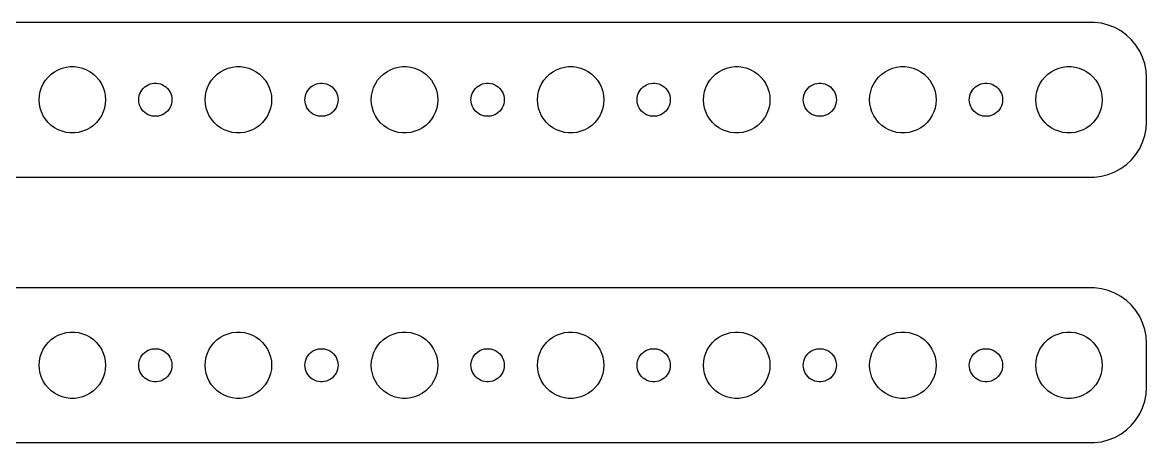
# Model space of a CAD drawing. Header units: metres. Extents: x -202 to 202, y 17 to 55.
# Drawn here: x 100.5 to 202, y 17 to 55 of the extents above; entities that cross this region are included whole.
import ezdxf

# ---------------------------------------------------------------- set-up
doc = ezdxf.new("R2010")
doc.units = ezdxf.units.M

msp = doc.modelspace()

# ---------------------------------------------------------------- linework, layer by layer
for p, q in [((197.314, 54.9901), (-197.314, 54.9901)), ((197.937, 54.9114), (197.314, 54.9901)), ((198.545, 54.7553), (197.937, 54.9114)), ((199.129, 54.5241), (198.545, 54.7553)), ((199.679, 54.2216), (199.129, 54.5241)), ((200.187, 53.8526), (199.679, 54.2216)), ((200.645, 53.4227), (200.187, 53.8526)), ((201.045, 52.9389), (200.645, 53.4227)), ((201.382, 52.4088), (201.045, 52.9389)), ((201.649, 51.8406), (201.382, 52.4088)), ((201.843, 51.2434), (201.649, 51.8406)), ((103.723, 50.7145), (104.073, 50.8532)), ((104.073, 50.8532), (104.438, 50.9469)), ((104.438, 50.9469), (104.812, 50.9941)), ((104.812, 50.9941), (105.188, 50.9941)), ((105.188, 50.9941), (105.562, 50.9469)), ((105.562, 50.9469), (105.927, 50.8532)), ((105.927, 50.8532), (106.277, 50.7145)), ((118.723, 50.7145), (119.073, 50.8532)), ((119.073, 50.8532), (119.438, 50.9469)), ((119.438, 50.9469), (119.812, 50.9941)), ((119.812, 50.9941), (120.188, 50.9941)), ((120.188, 50.9941), (120.562, 50.9469)), ((120.562, 50.9469), (120.927, 50.8532)), ((120.927, 50.8532), (121.277, 50.7145)), ((133.723, 50.7145), (134.073, 50.8532)), ((134.073, 50.8532), (134.438, 50.9469)), ((134.438, 50.9469), (134.812, 50.9941)), ((134.812, 50.9941), (135.188, 50.9941)), ((135.188, 50.9941), (135.562, 50.9469)), ((135.562, 50.9469), (135.927, 50.8532)), ((135.927, 50.8532), (136.277, 50.7145)), ((148.723, 50.7145), (149.073, 50.8532)), ((149.073, 50.8532), (149.438, 50.9469)), ((149.438, 50.9469), (149.812, 50.9941)), ((149.812, 50.9941), (150.188, 50.9941)), ((150.188, 50.9941), (150.562, 50.9469)), ((150.562, 50.9469), (150.927, 50.8532)), ((150.927, 50.8532), (151.277, 50.7145)), ((163.723, 50.7145), (164.073, 50.8532)), ((164.073, 50.8532), (164.438, 50.9469)), ((164.438, 50.9469), (164.812, 50.9941)), ((164.812, 50.9941), (165.188, 50.9941)), ((165.188, 50.9941), (165.562, 50.9469)), ((165.562, 50.9469), (165.927, 50.8532)), ((165.927, 50.8532), (166.277, 50.7145)), ((178.723, 50.7145), (179.073, 50.8532)), ((179.073, 50.8532), (179.438, 50.9469)), ((179.438, 50.9469), (179.812, 50.9941)), ((179.812, 50.9941), (180.188, 50.9941)), ((180.188, 50.9941), (180.562, 50.9469)), ((180.562, 50.9469), (180.927, 50.8532)), ((180.927, 50.8532), (181.277, 50.7145)), ((193.723, 50.7145), (194.073, 50.8532)), ((194.073, 50.8532), (194.438, 50.9469)), ((194.438, 50.9469), (194.812, 50.9941)), ((194.812, 50.9941), (195.188, 50.9941)), ((195.188, 50.9941), (195.562, 50.9469)), ((195.562, 50.9469), (195.927, 50.8532)), ((195.927, 50.8532), (196.277, 50.7145)), ((201.961, 50.6267), (201.843, 51.2434)), ((102.371, 49.4453), (102.573, 49.7634)), ((102.573, 49.7634), (102.813, 50.0536)), ((102.813, 50.0536), (103.088, 50.3115)), ((103.088, 50.3115), (103.393, 50.533)), ((103.393, 50.533), (103.723, 50.7145)), ((106.277, 50.7145), (106.607, 50.533)), ((106.607, 50.533), (106.912, 50.3115)), ((106.912, 50.3115), (107.187, 50.0536)), ((107.187, 50.0536), (107.427, 49.7634)), ((107.427, 49.7634), (107.629, 49.4453)), ((117.371, 49.4453), (117.573, 49.7634)), ((117.573, 49.7634), (117.813, 50.0536)), ((117.813, 50.0536), (118.088, 50.3115)), ((118.088, 50.3115), (118.393, 50.533)), ((118.393, 50.533), (118.723, 50.7145)), ((121.277, 50.7145), (121.607, 50.533)), ((121.607, 50.533), (121.912, 50.3115)), ((121.912, 50.3115), (122.187, 50.0536)), ((122.187, 50.0536), (122.427, 49.7634)), ((122.427, 49.7634), (122.629, 49.4453)), ((132.371, 49.4453), (132.573, 49.7634)), ((132.573, 49.7634), (132.813, 50.0536)), ((132.813, 50.0536), (133.088, 50.3115)), ((133.088, 50.3115), (133.393, 50.533)), ((133.393, 50.533), (133.723, 50.7145)), ((136.277, 50.7145), (136.607, 50.533)), ((136.607, 50.533), (136.912, 50.3115)), ((136.912, 50.3115), (137.187, 50.0536)), ((137.187, 50.0536), (137.427, 49.7634)), ((137.427, 49.7634), (137.629, 49.4453)), ((147.371, 49.4453), (147.573, 49.7634)), ((147.573, 49.7634), (147.813, 50.0536)), ((147.813, 50.0536), (148.088, 50.3115)), ((148.088, 50.3115), (148.393, 50.533)), ((148.393, 50.533), (148.723, 50.7145)), ((151.277, 50.7145), (151.607, 50.533)), ((151.607, 50.533), (151.912, 50.3115)), ((151.912, 50.3115), (152.187, 50.0536)), ((152.187, 50.0536), (152.427, 49.7634)), ((152.427, 49.7634), (152.629, 49.4453)), ((162.371, 49.4453), (162.573, 49.7634)), ((162.573, 49.7634), (162.813, 50.0536)), ((162.813, 50.0536), (163.088, 50.3115)), ((163.088, 50.3115), (163.393, 50.533)), ((163.393, 50.533), (163.723, 50.7145)), ((166.277, 50.7145), (166.607, 50.533)), ((166.607, 50.533), (166.912, 50.3115)), ((166.912, 50.3115), (167.187, 50.0536)), ((167.187, 50.0536), (167.427, 49.7634)), ((167.427, 49.7634), (167.629, 49.4453)), ((177.371, 49.4453), (177.573, 49.7634)), ((177.573, 49.7634), (177.813, 50.0536)), ((177.813, 50.0536), (178.088, 50.3115)), ((178.088, 50.3115), (178.393, 50.533)), ((178.393, 50.533), (178.723, 50.7145)), ((181.277, 50.7145), (181.607, 50.533)), ((181.607, 50.533), (181.912, 50.3115)), ((181.912, 50.3115), (182.187, 50.0536)), ((182.187, 50.0536), (182.427, 49.7634)), ((182.427, 49.7634), (182.629, 49.4453)), ((192.371, 49.4453), (192.573, 49.7634)), ((192.573, 49.7634), (192.813, 50.0536)), ((192.813, 50.0536), (193.088, 50.3115)), ((193.088, 50.3115), (193.393, 50.533)), ((193.393, 50.533), (193.723, 50.7145)), ((196.277, 50.7145), (196.607, 50.533)), ((196.607, 50.533), (196.912, 50.3115)), ((196.912, 50.3115), (197.187, 50.0536)), ((197.187, 50.0536), (197.427, 49.7634)), ((197.427, 49.7634), (197.629, 49.4453)), ((202, 50), (201.961, 50.6267)), ((202, 46), (202, 50)), ((102.024, 48.376), (102.094, 48.7461)), ((102.094, 48.7461), (102.211, 49.1044)), ((102.211, 49.1044), (102.371, 49.4453)), ((107.629, 49.4453), (107.789, 49.1044)), ((107.789, 49.1044), (107.906, 48.7461)), ((107.906, 48.7461), (107.976, 48.376)), ((111.105, 48.5522), (111.186, 48.7226)), ((111.186, 48.7226), (111.286, 48.8817)), ((111.286, 48.8817), (111.407, 49.0268)), ((111.407, 49.0268), (111.544, 49.1558)), ((111.544, 49.1558), (111.696, 49.2665)), ((111.696, 49.2665), (111.861, 49.3572)), ((111.861, 49.3572), (112.036, 49.4266)), ((112.036, 49.4266), (112.219, 49.4734)), ((112.219, 49.4734), (112.406, 49.497)), ((112.406, 49.497), (112.594, 49.497)), ((112.594, 49.497), (112.781, 49.4734)), ((112.781, 49.4734), (112.964, 49.4266)), ((112.964, 49.4266), (113.139, 49.3572)), ((113.139, 49.3572), (113.304, 49.2665)), ((113.304, 49.2665), (113.456, 49.1558)), ((113.456, 49.1558), (113.593, 49.0268)), ((113.593, 49.0268), (113.714, 48.8817)), ((113.714, 48.8817), (113.814, 48.7226)), ((113.814, 48.7226), (113.895, 48.5522)), ((117.024, 48.376), (117.094, 48.7461)), ((117.094, 48.7461), (117.211, 49.1044)), ((117.211, 49.1044), (117.371, 49.4453)), ((122.629, 49.4453), (122.789, 49.1044)), ((122.789, 49.1044), (122.906, 48.7461)), ((122.906, 48.7461), (122.976, 48.376)), ((126.105, 48.5522), (126.186, 48.7226)), ((126.186, 48.7226), (126.286, 48.8817)), ((126.286, 48.8817), (126.407, 49.0268)), ((126.407, 49.0268), (126.544, 49.1558)), ((126.544, 49.1558), (126.696, 49.2665)), ((126.696, 49.2665), (126.861, 49.3572)), ((126.861, 49.3572), (127.036, 49.4266)), ((127.036, 49.4266), (127.219, 49.4734)), ((127.219, 49.4734), (127.406, 49.497)), ((127.406, 49.497), (127.594, 49.497)), ((127.594, 49.497), (127.781, 49.4734)), ((127.781, 49.4734), (127.964, 49.4266)), ((127.964, 49.4266), (128.139, 49.3572)), ((128.139, 49.3572), (128.304, 49.2665)), ((128.304, 49.2665), (128.456, 49.1558)), ((128.456, 49.1558), (128.593, 49.0268)), ((128.593, 49.0268), (128.714, 48.8817)), ((128.714, 48.8817), (128.814, 48.7226)), ((128.814, 48.7226), (128.895, 48.5522)), ((132.024, 48.376), (132.094, 48.7461)), ((132.094, 48.7461), (132.211, 49.1044)), ((132.211, 49.1044), (132.371, 49.4453)), ((137.629, 49.4453), (137.789, 49.1044)), ((137.789, 49.1044), (137.906, 48.7461)), ((137.906, 48.7461), (137.976, 48.376)), ((141.105, 48.5522), (141.186, 48.7226)), ((141.186, 48.7226), (141.286, 48.8817)), ((141.286, 48.8817), (141.407, 49.0268)), ((141.407, 49.0268), (141.544, 49.1558)), ((141.544, 49.1558), (141.696, 49.2665)), ((141.696, 49.2665), (141.861, 49.3572)), ((141.861, 49.3572), (142.036, 49.4266)), ((142.036, 49.4266), (142.219, 49.4734)), ((142.219, 49.4734), (142.406, 49.497)), ((142.406, 49.497), (142.594, 49.497)), ((142.594, 49.497), (142.781, 49.4734)), ((142.781, 49.4734), (142.964, 49.4266)), ((142.964, 49.4266), (143.139, 49.3572)), ((143.139, 49.3572), (143.304, 49.2665)), ((143.304, 49.2665), (143.456, 49.1558)), ((143.456, 49.1558), (143.593, 49.0268)), ((143.593, 49.0268), (143.714, 48.8817)), ((143.714, 48.8817), (143.814, 48.7226)), ((143.814, 48.7226), (143.895, 48.5522)), ((147.024, 48.376), (147.094, 48.7461)), ((147.094, 48.7461), (147.211, 49.1044)), ((147.211, 49.1044), (147.371, 49.4453)), ((152.629, 49.4453), (152.789, 49.1044)), ((152.789, 49.1044), (152.906, 48.7461)), ((152.906, 48.7461), (152.976, 48.376)), ((156.105, 48.5522), (156.186, 48.7226)), ((156.186, 48.7226), (156.286, 48.8817)), ((156.286, 48.8817), (156.407, 49.0268)), ((156.407, 49.0268), (156.544, 49.1558)), ((156.544, 49.1558), (156.696, 49.2665)), ((156.696, 49.2665), (156.861, 49.3572)), ((156.861, 49.3572), (157.036, 49.4266)), ((157.036, 49.4266), (157.219, 49.4734)), ((157.219, 49.4734), (157.406, 49.497)), ((157.406, 49.497), (157.594, 49.497)), ((157.594, 49.497), (157.781, 49.4734)), ((157.781, 49.4734), (157.964, 49.4266)), ((157.964, 49.4266), (158.139, 49.3572)), ((158.139, 49.3572), (158.304, 49.2665)), ((158.304, 49.2665), (158.456, 49.1558)), ((158.456, 49.1558), (158.593, 49.0268)), ((158.593, 49.0268), (158.714, 48.8817)), ((158.714, 48.8817), (158.814, 48.7226)), ((158.814, 48.7226), (158.895, 48.5522)), ((162.024, 48.376), (162.094, 48.7461)), ((162.094, 48.7461), (162.211, 49.1044)), ((162.211, 49.1044), (162.371, 49.4453)), ((167.629, 49.4453), (167.789, 49.1044)), ((167.789, 49.1044), (167.906, 48.7461)), ((167.906, 48.7461), (167.976, 48.376)), ((171.105, 48.5522), (171.186, 48.7226)), ((171.186, 48.7226), (171.286, 48.8817)), ((171.286, 48.8817), (171.407, 49.0268)), ((171.407, 49.0268), (171.544, 49.1558)), ((171.544, 49.1558), (171.696, 49.2665)), ((171.696, 49.2665), (171.861, 49.3572)), ((171.861, 49.3572), (172.036, 49.4266)), ((172.036, 49.4266), (172.219, 49.4734)), ((172.219, 49.4734), (172.406, 49.497)), ((172.406, 49.497), (172.594, 49.497)), ((172.594, 49.497), (172.781, 49.4734)), ((172.781, 49.4734), (172.964, 49.4266)), ((172.964, 49.4266), (173.139, 49.3572)), ((173.139, 49.3572), (173.304, 49.2665)), ((173.304, 49.2665), (173.456, 49.1558)), ((173.456, 49.1558), (173.593, 49.0268)), ((173.593, 49.0268), (173.714, 48.8817)), ((173.714, 48.8817), (173.814, 48.7226)), ((173.814, 48.7226), (173.895, 48.5522)), ((177.024, 48.376), (177.094, 48.7461)), ((177.094, 48.7461), (177.211, 49.1044)), ((177.211, 49.1044), (177.371, 49.4453)), ((182.629, 49.4453), (182.789, 49.1044)), ((182.789, 49.1044), (182.906, 48.7461)), ((182.906, 48.7461), (182.976, 48.376)), ((186.105, 48.5522), (186.186, 48.7226)), ((186.186, 48.7226), (186.286, 48.8817)), ((186.286, 48.8817), (186.407, 49.0268)), ((186.407, 49.0268), (186.544, 49.1558)), ((186.544, 49.1558), (186.696, 49.2665)), ((186.696, 49.2665), (186.861, 49.3572)), ((186.861, 49.3572), (187.036, 49.4266)), ((187.036, 49.4266), (187.219, 49.4734)), ((187.219, 49.4734), (187.406, 49.497)), ((187.406, 49.497), (187.594, 49.497)), ((187.594, 49.497), (187.781, 49.4734)), ((187.781, 49.4734), (187.964, 49.4266)), ((187.964, 49.4266), (188.139, 49.3572)), ((188.139, 49.3572), (188.304, 49.2665)), ((188.304, 49.2665), (188.456, 49.1558)), ((188.456, 49.1558), (188.593, 49.0268)), ((188.593, 49.0268), (188.714, 48.8817)), ((188.714, 48.8817), (188.814, 48.7226)), ((188.814, 48.7226), (188.895, 48.5522)), ((192.024, 48.376), (192.094, 48.7461)), ((192.094, 48.7461), (192.211, 49.1044)), ((192.211, 49.1044), (192.371, 49.4453)), ((197.629, 49.4453), (197.789, 49.1044)), ((197.789, 49.1044), (197.906, 48.7461)), ((197.906, 48.7461), (197.976, 48.376)), ((102, 48), (102.024, 48.376)), ((102.024, 47.624), (102, 48)), ((107.976, 48.376), (108, 48)), ((108, 48), (107.976, 47.624)), ((111, 48), (111.012, 48.188)), ((111.012, 47.812), (111, 48)), ((111.012, 48.188), (111.047, 48.373)), ((111.047, 47.627), (111.012, 47.812)), ((111.047, 48.373), (111.105, 48.5522)), ((113.895, 48.5522), (113.953, 48.373)), ((113.953, 48.373), (113.988, 48.188)), ((113.988, 47.812), (113.953, 47.627)), ((113.988, 48.188), (114, 48)), ((114, 48), (113.988, 47.812)), ((117, 48), (117.024, 48.376)), ((117.024, 47.624), (117, 48)), ((122.976, 48.376), (123, 48)), ((123, 48), (122.976, 47.624)), ((126, 48), (126.012, 48.188)), ((126.012, 47.812), (126, 48)), ((126.012, 48.188), (126.047, 48.373)), ((126.047, 47.627), (126.012, 47.812)), ((126.047, 48.373), (126.105, 48.5522)), ((128.895, 48.5522), (128.953, 48.373)), ((128.953, 48.373), (128.988, 48.188)), ((128.988, 47.812), (128.953, 47.627)), ((128.988, 48.188), (129, 48)), ((129, 48), (128.988, 47.812)), ((132, 48), (132.024, 48.376)), ((132.024, 47.624), (132, 48)), ((137.976, 48.376), (138, 48)), ((138, 48), (137.976, 47.624)), ((141, 48), (141.012, 48.188)), ((141.012, 47.812), (141, 48)), ((141.012, 48.188), (141.047, 48.373)), ((141.047, 47.627), (141.012, 47.812)), ((141.047, 48.373), (141.105, 48.5522)), ((143.895, 48.5522), (143.953, 48.373)), ((143.953, 48.373), (143.988, 48.188)), ((143.988, 47.812), (143.953, 47.627)), ((143.988, 48.188), (144, 48)), ((144, 48), (143.988, 47.812)), ((147, 48), (147.024, 48.376)), ((147.024, 47.624), (147, 48)), ((152.976, 48.376), (153, 48)), ((153, 48), (152.976, 47.624)), ((156, 48), (156.012, 48.188)), ((156.012, 47.812), (156, 48)), ((156.012, 48.188), (156.047, 48.373)), ((156.047, 47.627), (156.012, 47.812)), ((156.047, 48.373), (156.105, 48.5522)), ((158.895, 48.5522), (158.953, 48.373)), ((158.953, 48.373), (158.988, 48.188)), ((158.988, 47.812), (158.953, 47.627)), ((158.988, 48.188), (159, 48)), ((159, 48), (158.988, 47.812)), ((162, 48), (162.024, 48.376)), ((162.024, 47.624), (162, 48)), ((167.976, 48.376), (168, 48)), ((168, 48), (167.976, 47.624)), ((171, 48), (171.012, 48.188)), ((171.012, 47.812), (171, 48)), ((171.012, 48.188), (171.047, 48.373)), ((171.047, 47.627), (171.012, 47.812)), ((171.047, 48.373), (171.105, 48.5522)), ((173.895, 48.5522), (173.953, 48.373)), ((173.953, 48.373), (173.988, 48.188)), ((173.988, 47.812), (173.953, 47.627)), ((173.988, 48.188), (174, 48)), ((174, 48), (173.988, 47.812)), ((177, 48), (177.024, 48.376)), ((177.024, 47.624), (177, 48)), ((182.976, 48.376), (183, 48)), ((183, 48), (182.976, 47.624)), ((186, 48), (186.012, 48.188)), ((186.012, 47.812), (186, 48)), ((186.012, 48.188), (186.047, 48.373)), ((186.047, 47.627), (186.012, 47.812)), ((186.047, 48.373), (186.105, 48.5522)), ((188.895, 48.5522), (188.953, 48.373)), ((188.953, 48.373), (188.988, 48.188)), ((188.988, 47.812), (188.953, 47.627)), ((188.988, 48.188), (189, 48)), ((189, 48), (188.988, 47.812)), ((192, 48), (192.024, 48.376)), ((192.024, 47.624), (192, 48)), ((197.976, 48.376), (198, 48)), ((198, 48), (197.976, 47.624)), ((102.094, 47.2539), (102.024, 47.624)), ((102.211, 46.8956), (102.094, 47.2539)), ((102.371, 46.5547), (102.211, 46.8956)), ((107.789, 46.8956), (107.629, 46.5547)), ((107.906, 47.2539), (107.789, 46.8956)), ((107.976, 47.624), (107.906, 47.2539)), ((111.105, 47.4478), (111.047, 47.627)), ((111.186, 47.2774), (111.105, 47.4478)), ((111.286, 47.1183), (111.186, 47.2774)), ((111.407, 46.9732), (111.286, 47.1183)), ((111.544, 46.8442), (111.407, 46.9732)), ((111.696, 46.7335), (111.544, 46.8442)), ((111.861, 46.6428), (111.696, 46.7335)), ((113.304, 46.7335), (113.139, 46.6428)), ((113.456, 46.8442), (113.304, 46.7335)), ((113.593, 46.9732), (113.456, 46.8442)), ((113.714, 47.1183), (113.593, 46.9732)), ((113.814, 47.2774), (113.714, 47.1183)), ((113.895, 47.4478), (113.814, 47.2774)), ((113.953, 47.627), (113.895, 47.4478)), ((117.094, 47.2539), (117.024, 47.624)), ((117.211, 46.8956), (117.094, 47.2539)), ((117.371, 46.5547), (117.211, 46.8956)), ((122.789, 46.8956), (122.629, 46.5547)), ((122.906, 47.2539), (122.789, 46.8956)), ((122.976, 47.624), (122.906, 47.2539)), ((126.105, 47.4478), (126.047, 47.627)), ((126.186, 47.2774), (126.105, 47.4478)), ((126.286, 47.1183), (126.186, 47.2774)), ((126.407, 46.9732), (126.286, 47.1183)), ((126.544, 46.8442), (126.407, 46.9732)), ((126.696, 46.7335), (126.544, 46.8442)), ((126.861, 46.6428), (126.696, 46.7335)), ((128.304, 46.7335), (128.139, 46.6428)), ((128.456, 46.8442), (128.304, 46.7335)), ((128.593, 46.9732), (128.456, 46.8442)), ((128.714, 47.1183), (128.593, 46.9732)), ((128.814, 47.2774), (128.714, 47.1183)), ((128.895, 47.4478), (128.814, 47.2774)), ((128.953, 47.627), (128.895, 47.4478)), ((132.094, 47.2539), (132.024, 47.624)), ((132.211, 46.8956), (132.094, 47.2539)), ((132.371, 46.5547), (132.211, 46.8956)), ((137.789, 46.8956), (137.629, 46.5547)), ((137.906, 47.2539), (137.789, 46.8956)), ((137.976, 47.624), (137.906, 47.2539)), ((141.105, 47.4478), (141.047, 47.627)), ((141.186, 47.2774), (141.105, 47.4478)), ((141.286, 47.1183), (141.186, 47.2774)), ((141.407, 46.9732), (141.286, 47.1183)), ((141.544, 46.8442), (141.407, 46.9732)), ((141.696, 46.7335), (141.544, 46.8442)), ((141.861, 46.6428), (141.696, 46.7335)), ((143.304, 46.7335), (143.139, 46.6428)), ((143.456, 46.8442), (143.304, 46.7335)), ((143.593, 46.9732), (143.456, 46.8442)), ((143.714, 47.1183), (143.593, 46.9732)), ((143.814, 47.2774), (143.714, 47.1183)), ((143.895, 47.4478), (143.814, 47.2774)), ((143.953, 47.627), (143.895, 47.4478)), ((147.094, 47.2539), (147.024, 47.624)), ((147.211, 46.8956), (147.094, 47.2539)), ((147.371, 46.5547), (147.211, 46.8956)), ((152.789, 46.8956), (152.629, 46.5547)), ((152.906, 47.2539), (152.789, 46.8956)), ((152.976, 47.624), (152.906, 47.2539)), ((156.105, 47.4478), (156.047, 47.627)), ((156.186, 47.2774), (156.105, 47.4478)), ((156.286, 47.1183), (156.186, 47.2774)), ((156.407, 46.9732), (156.286, 47.1183)), ((156.544, 46.8442), (156.407, 46.9732)), ((156.696, 46.7335), (156.544, 46.8442)), ((156.861, 46.6428), (156.696, 46.7335)), ((158.304, 46.7335), (158.139, 46.6428)), ((158.456, 46.8442), (158.304, 46.7335)), ((158.593, 46.9732), (158.456, 46.8442)), ((158.714, 47.1183), (158.593, 46.9732)), ((158.814, 47.2774), (158.714, 47.1183)), ((158.895, 47.4478), (158.814, 47.2774)), ((158.953, 47.627), (158.895, 47.4478)), ((162.094, 47.2539), (162.024, 47.624)), ((162.211, 46.8956), (162.094, 47.2539)), ((162.371, 46.5547), (162.211, 46.8956)), ((167.789, 46.8956), (167.629, 46.5547)), ((167.906, 47.2539), (167.789, 46.8956)), ((167.976, 47.624), (167.906, 47.2539)), ((171.105, 47.4478), (171.047, 47.627)), ((171.186, 47.2774), (171.105, 47.4478)), ((171.286, 47.1183), (171.186, 47.2774)), ((171.407, 46.9732), (171.286, 47.1183)), ((171.544, 46.8442), (171.407, 46.9732)), ((171.696, 46.7335), (171.544, 46.8442)), ((171.861, 46.6428), (171.696, 46.7335)), ((173.304, 46.7335), (173.139, 46.6428)), ((173.456, 46.8442), (173.304, 46.7335)), ((173.593, 46.9732), (173.456, 46.8442)), ((173.714, 47.1183), (173.593, 46.9732)), ((173.814, 47.2774), (173.714, 47.1183)), ((173.895, 47.4478), (173.814, 47.2774)), ((173.953, 47.627), (173.895, 47.4478)), ((177.094, 47.2539), (177.024, 47.624)), ((177.211, 46.8956), (177.094, 47.2539)), ((177.371, 46.5547), (177.211, 46.8956)), ((182.789, 46.8956), (182.629, 46.5547)), ((182.906, 47.2539), (182.789, 46.8956)), ((182.976, 47.624), (182.906, 47.2539)), ((186.105, 47.4478), (186.047, 47.627)), ((186.186, 47.2774), (186.105, 47.4478)), ((186.286, 47.1183), (186.186, 47.2774)), ((186.407, 46.9732), (186.286, 47.1183)), ((186.544, 46.8442), (186.407, 46.9732)), ((186.696, 46.7335), (186.544, 46.8442)), ((186.861, 46.6428), (186.696, 46.7335)), ((188.304, 46.7335), (188.139, 46.6428)), ((188.456, 46.8442), (188.304, 46.7335)), ((188.593, 46.9732), (188.456, 46.8442)), ((188.714, 47.1183), (188.593, 46.9732)), ((188.814, 47.2774), (188.714, 47.1183)), ((188.895, 47.4478), (188.814, 47.2774)), ((188.953, 47.627), (188.895, 47.4478)), ((192.094, 47.2539), (192.024, 47.624)), ((192.211, 46.8956), (192.094, 47.2539)), ((192.371, 46.5547), (192.211, 46.8956)), ((197.789, 46.8956), (197.629, 46.5547)), ((197.906, 47.2539), (197.789, 46.8956)), ((197.976, 47.624), (197.906, 47.2539)), ((102.573, 46.2366), (102.371, 46.5547)), ((102.813, 45.9464), (102.573, 46.2366)), ((103.088, 45.6885), (102.813, 45.9464)), ((103.393, 45.467), (103.088, 45.6885)), ((106.912, 45.6885), (106.607, 45.467)), ((107.187, 45.9464), (106.912, 45.6885)), ((107.427, 46.2366), (107.187, 45.9464)), ((107.629, 46.5547), (107.427, 46.2366)), ((112.036, 46.5734), (111.861, 46.6428)), ((112.219, 46.5266), (112.036, 46.5734)), ((112.406, 46.503), (112.219, 46.5266)), ((112.594, 46.503), (112.406, 46.503)), ((112.781, 46.5266), (112.594, 46.503)), ((112.964, 46.5734), (112.781, 46.5266)), ((113.139, 46.6428), (112.964, 46.5734)), ((117.573, 46.2366), (117.371, 46.5547)), ((117.813, 45.9464), (117.573, 46.2366)), ((118.088, 45.6885), (117.813, 45.9464)), ((118.393, 45.467), (118.088, 45.6885)), ((121.912, 45.6885), (121.607, 45.467)), ((122.187, 45.9464), (121.912, 45.6885)), ((122.427, 46.2366), (122.187, 45.9464)), ((122.629, 46.5547), (122.427, 46.2366)), ((127.036, 46.5734), (126.861, 46.6428)), ((127.219, 46.5266), (127.036, 46.5734)), ((127.406, 46.503), (127.219, 46.5266)), ((127.594, 46.503), (127.406, 46.503)), ((127.781, 46.5266), (127.594, 46.503)), ((127.964, 46.5734), (127.781, 46.5266)), ((128.139, 46.6428), (127.964, 46.5734)), ((132.573, 46.2366), (132.371, 46.5547)), ((132.813, 45.9464), (132.573, 46.2366)), ((133.088, 45.6885), (132.813, 45.9464)), ((133.393, 45.467), (133.088, 45.6885)), ((136.912, 45.6885), (136.607, 45.467)), ((137.187, 45.9464), (136.912, 45.6885)), ((137.427, 46.2366), (137.187, 45.9464)), ((137.629, 46.5547), (137.427, 46.2366)), ((142.036, 46.5734), (141.861, 46.6428)), ((142.219, 46.5266), (142.036, 46.5734)), ((142.406, 46.503), (142.219, 46.5266)), ((142.594, 46.503), (142.406, 46.503)), ((142.781, 46.5266), (142.594, 46.503)), ((142.964, 46.5734), (142.781, 46.5266)), ((143.139, 46.6428), (142.964, 46.5734)), ((147.573, 46.2366), (147.371, 46.5547)), ((147.813, 45.9464), (147.573, 46.2366)), ((148.088, 45.6885), (147.813, 45.9464)), ((148.393, 45.467), (148.088, 45.6885)), ((151.912, 45.6885), (151.607, 45.467)), ((152.187, 45.9464), (151.912, 45.6885)), ((152.427, 46.2366), (152.187, 45.9464)), ((152.629, 46.5547), (152.427, 46.2366)), ((157.036, 46.5734), (156.861, 46.6428)), ((157.219, 46.5266), (157.036, 46.5734)), ((157.406, 46.503), (157.219, 46.5266)), ((157.594, 46.503), (157.406, 46.503)), ((157.781, 46.5266), (157.594, 46.503)), ((157.964, 46.5734), (157.781, 46.5266)), ((158.139, 46.6428), (157.964, 46.5734)), ((162.573, 46.2366), (162.371, 46.5547)), ((162.813, 45.9464), (162.573, 46.2366)), ((163.088, 45.6885), (162.813, 45.9464)), ((163.393, 45.467), (163.088, 45.6885)), ((166.912, 45.6885), (166.607, 45.467)), ((167.187, 45.9464), (166.912, 45.6885)), ((167.427, 46.2366), (167.187, 45.9464)), ((167.629, 46.5547), (167.427, 46.2366)), ((172.036, 46.5734), (171.861, 46.6428)), ((172.219, 46.5266), (172.036, 46.5734)), ((172.406, 46.503), (172.219, 46.5266)), ((172.594, 46.503), (172.406, 46.503)), ((172.781, 46.5266), (172.594, 46.503)), ((172.964, 46.5734), (172.781, 46.5266)), ((173.139, 46.6428), (172.964, 46.5734)), ((177.573, 46.2366), (177.371, 46.5547)), ((177.813, 45.9464), (177.573, 46.2366)), ((178.088, 45.6885), (177.813, 45.9464)), ((178.393, 45.467), (178.088, 45.6885)), ((181.912, 45.6885), (181.607, 45.467)), ((182.187, 45.9464), (181.912, 45.6885)), ((182.427, 46.2366), (182.187, 45.9464)), ((182.629, 46.5547), (182.427, 46.2366)), ((187.036, 46.5734), (186.861, 46.6428)), ((187.219, 46.5266), (187.036, 46.5734)), ((187.406, 46.503), (187.219, 46.5266)), ((187.594, 46.503), (187.406, 46.503)), ((187.781, 46.5266), (187.594, 46.503)), ((187.964, 46.5734), (187.781, 46.5266)), ((188.139, 46.6428), (187.964, 46.5734)), ((192.573, 46.2366), (192.371, 46.5547)), ((192.813, 45.9464), (192.573, 46.2366)), ((193.088, 45.6885), (192.813, 45.9464)), ((193.393, 45.467), (193.088, 45.6885)), ((196.912, 45.6885), (196.607, 45.467)), ((197.187, 45.9464), (196.912, 45.6885)), ((197.427, 46.2366), (197.187, 45.9464)), ((197.629, 46.5547), (197.427, 46.2366)), ((201.961, 45.3733), (202, 46)), ((103.723, 45.2855), (103.393, 45.467)), ((104.073, 45.1468), (103.723, 45.2855)), ((104.438, 45.0531), (104.073, 45.1468)), ((104.812, 45.0059), (104.438, 45.0531)), ((105.188, 45.0059), (104.812, 45.0059)), ((105.562, 45.0531), (105.188, 45.0059)), ((105.927, 45.1468), (105.562, 45.0531)), ((106.277, 45.2855), (105.927, 45.1468)), ((106.607, 45.467), (106.277, 45.2855)), ((118.723, 45.2855), (118.393, 45.467)), ((119.073, 45.1468), (118.723, 45.2855)), ((119.438, 45.0531), (119.073, 45.1468)), ((119.812, 45.0059), (119.438, 45.0531)), ((120.188, 45.0059), (119.812, 45.0059)), ((120.562, 45.0531), (120.188, 45.0059)), ((120.927, 45.1468), (120.562, 45.0531)), ((121.277, 45.2855), (120.927, 45.1468)), ((121.607, 45.467), (121.277, 45.2855)), ((133.723, 45.2855), (133.393, 45.467)), ((134.073, 45.1468), (133.723, 45.2855)), ((134.438, 45.0531), (134.073, 45.1468)), ((134.812, 45.0059), (134.438, 45.0531)), ((135.188, 45.0059), (134.812, 45.0059)), ((135.562, 45.0531), (135.188, 45.0059)), ((135.927, 45.1468), (135.562, 45.0531)), ((136.277, 45.2855), (135.927, 45.1468)), ((136.607, 45.467), (136.277, 45.2855)), ((148.723, 45.2855), (148.393, 45.467)), ((149.073, 45.1468), (148.723, 45.2855)), ((149.438, 45.0531), (149.073, 45.1468)), ((149.812, 45.0059), (149.438, 45.0531)), ((150.188, 45.0059), (149.812, 45.0059)), ((150.562, 45.0531), (150.188, 45.0059)), ((150.927, 45.1468), (150.562, 45.0531)), ((151.277, 45.2855), (150.927, 45.1468)), ((151.607, 45.467), (151.277, 45.2855)), ((163.723, 45.2855), (163.393, 45.467)), ((164.073, 45.1468), (163.723, 45.2855)), ((164.438, 45.0531), (164.073, 45.1468)), ((164.812, 45.0059), (164.438, 45.0531)), ((165.188, 45.0059), (164.812, 45.0059)), ((165.562, 45.0531), (165.188, 45.0059)), ((165.927, 45.1468), (165.562, 45.0531)), ((166.277, 45.2855), (165.927, 45.1468)), ((166.607, 45.467), (166.277, 45.2855)), ((178.723, 45.2855), (178.393, 45.467)), ((179.073, 45.1468), (178.723, 45.2855)), ((179.438, 45.0531), (179.073, 45.1468)), ((179.812, 45.0059), (179.438, 45.0531)), ((180.188, 45.0059), (179.812, 45.0059)), ((180.562, 45.0531), (180.188, 45.0059)), ((180.927, 45.1468), (180.562, 45.0531)), ((181.277, 45.2855), (180.927, 45.1468)), ((181.607, 45.467), (181.277, 45.2855)), ((193.723, 45.2855), (193.393, 45.467)), ((194.073, 45.1468), (193.723, 45.2855)), ((194.438, 45.0531), (194.073, 45.1468)), ((194.812, 45.0059), (194.438, 45.0531)), ((195.188, 45.0059), (194.812, 45.0059)), ((195.562, 45.0531), (195.188, 45.0059)), ((195.927, 45.1468), (195.562, 45.0531)), ((196.277, 45.2855), (195.927, 45.1468)), ((196.607, 45.467), (196.277, 45.2855)), ((201.649, 44.1594), (201.843, 44.7566)), ((201.843, 44.7566), (201.961, 45.3733)), ((201.382, 43.5912), (201.649, 44.1594)), ((200.645, 42.5773), (201.045, 43.0611)), ((201.045, 43.0611), (201.382, 43.5912)), ((199.129, 41.4759), (199.679, 41.7784)), ((199.679, 41.7784), (200.187, 42.1474)), ((200.187, 42.1474), (200.645, 42.5773)), ((-197.314, 41.0099), (197.314, 41.0099)), ((197.314, 41.0099), (197.937, 41.0886)), ((197.937, 41.0886), (198.545, 41.2447)), ((198.545, 41.2447), (199.129, 41.4759)), ((197.314, 30.9901), (-197.314, 30.9901)), ((197.937, 30.9114), (197.314, 30.9901)), ((198.545, 30.7553), (197.937, 30.9114)), ((199.129, 30.5241), (198.545, 30.7553)), ((199.679, 30.2216), (199.129, 30.5241)), ((200.187, 29.8526), (199.679, 30.2216)), ((200.645, 29.4227), (200.187, 29.8526)), ((201.045, 28.9389), (200.645, 29.4227)), ((201.382, 28.4088), (201.045, 28.9389)), ((201.649, 27.8406), (201.382, 28.4088)), ((201.843, 27.2434), (201.649, 27.8406)), ((103.088, 26.3115), (103.393, 26.533)), ((103.393, 26.533), (103.723, 26.7145)), ((103.723, 26.7145), (104.073, 26.8532)), ((104.073, 26.8532), (104.438, 26.9469)), ((104.438, 26.9469), (104.812, 26.9941)), ((104.812, 26.9941), (105.188, 26.9941)), ((105.188, 26.9941), (105.562, 26.9469)), ((105.562, 26.9469), (105.927, 26.8532)), ((105.927, 26.8532), (106.277, 26.7145)), ((106.277, 26.7145), (106.607, 26.533)), ((106.607, 26.533), (106.912, 26.3115)), ((118.088, 26.3115), (118.393, 26.533)), ((118.393, 26.533), (118.723, 26.7145)), ((118.723, 26.7145), (119.073, 26.8532)), ((119.073, 26.8532), (119.438, 26.9469)), ((119.438, 26.9469), (119.812, 26.9941)), ((119.812, 26.9941), (120.188, 26.9941)), ((120.188, 26.9941), (120.562, 26.9469)), ((120.562, 26.9469), (120.927, 26.8532)), ((120.927, 26.8532), (121.277, 26.7145)), ((121.277, 26.7145), (121.607, 26.533)), ((121.607, 26.533), (121.912, 26.3115)), ((133.088, 26.3115), (133.393, 26.533)), ((133.393, 26.533), (133.723, 26.7145)), ((133.723, 26.7145), (134.073, 26.8532)), ((134.073, 26.8532), (134.438, 26.9469)), ((134.438, 26.9469), (134.812, 26.9941)), ((134.812, 26.9941), (135.188, 26.9941)), ((135.188, 26.9941), (135.562, 26.9469)), ((135.562, 26.9469), (135.927, 26.8532)), ((135.927, 26.8532), (136.277, 26.7145)), ((136.277, 26.7145), (136.607, 26.533)), ((136.607, 26.533), (136.912, 26.3115)), ((148.088, 26.3115), (148.393, 26.533)), ((148.393, 26.533), (148.723, 26.7145)), ((148.723, 26.7145), (149.073, 26.8532)), ((149.073, 26.8532), (149.438, 26.9469)), ((149.438, 26.9469), (149.812, 26.9941)), ((149.812, 26.9941), (150.188, 26.9941)), ((150.188, 26.9941), (150.562, 26.9469)), ((150.562, 26.9469), (150.927, 26.8532)), ((150.927, 26.8532), (151.277, 26.7145)), ((151.277, 26.7145), (151.607, 26.533)), ((151.607, 26.533), (151.912, 26.3115)), ((163.088, 26.3115), (163.393, 26.533)), ((163.393, 26.533), (163.723, 26.7145)), ((163.723, 26.7145), (164.073, 26.8532)), ((164.073, 26.8532), (164.438, 26.9469)), ((164.438, 26.9469), (164.812, 26.9941)), ((164.812, 26.9941), (165.188, 26.9941)), ((165.188, 26.9941), (165.562, 26.9469)), ((165.562, 26.9469), (165.927, 26.8532)), ((165.927, 26.8532), (166.277, 26.7145)), ((166.277, 26.7145), (166.607, 26.533)), ((166.607, 26.533), (166.912, 26.3115)), ((178.088, 26.3115), (178.393, 26.533)), ((178.393, 26.533), (178.723, 26.7145)), ((178.723, 26.7145), (179.073, 26.8532)), ((179.073, 26.8532), (179.438, 26.9469)), ((179.438, 26.9469), (179.812, 26.9941)), ((179.812, 26.9941), (180.188, 26.9941)), ((180.188, 26.9941), (180.562, 26.9469)), ((180.562, 26.9469), (180.927, 26.8532)), ((180.927, 26.8532), (181.277, 26.7145)), ((181.277, 26.7145), (181.607, 26.533)), ((181.607, 26.533), (181.912, 26.3115)), ((193.088, 26.3115), (193.393, 26.533)), ((193.393, 26.533), (193.723, 26.7145)), ((193.723, 26.7145), (194.073, 26.8532)), ((194.073, 26.8532), (194.438, 26.9469)), ((194.438, 26.9469), (194.812, 26.9941)), ((194.812, 26.9941), (195.188, 26.9941)), ((195.188, 26.9941), (195.562, 26.9469)), ((195.562, 26.9469), (195.927, 26.8532)), ((195.927, 26.8532), (196.277, 26.7145)), ((196.277, 26.7145), (196.607, 26.533)), ((196.607, 26.533), (196.912, 26.3115)), ((201.961, 26.6267), (201.843, 27.2434)), ((202, 26), (201.961, 26.6267)), ((102.211, 25.1044), (102.371, 25.4453)), ((102.371, 25.4453), (102.573, 25.7634)), ((102.573, 25.7634), (102.813, 26.0536)), ((102.813, 26.0536), (103.088, 26.3115)), ((106.912, 26.3115), (107.187, 26.0536)), ((107.187, 26.0536), (107.427, 25.7634)), ((107.427, 25.7634), (107.629, 25.4453)), ((107.629, 25.4453), (107.789, 25.1044)), ((111.861, 25.3572), (112.036, 25.4266)), ((112.036, 25.4266), (112.219, 25.4734)), ((112.219, 25.4734), (112.406, 25.497)), ((112.406, 25.497), (112.594, 25.497)), ((112.594, 25.497), (112.781, 25.4734)), ((112.781, 25.4734), (112.964, 25.4266)), ((112.964, 25.4266), (113.139, 25.3572)), ((117.211, 25.1044), (117.371, 25.4453)), ((117.371, 25.4453), (117.573, 25.7634)), ((117.573, 25.7634), (117.813, 26.0536)), ((117.813, 26.0536), (118.088, 26.3115)), ((121.912, 26.3115), (122.187, 26.0536)), ((122.187, 26.0536), (122.427, 25.7634)), ((122.427, 25.7634), (122.629, 25.4453)), ((122.629, 25.4453), (122.789, 25.1044)), ((126.861, 25.3572), (127.036, 25.4266)), ((127.036, 25.4266), (127.219, 25.4734)), ((127.219, 25.4734), (127.406, 25.497)), ((127.406, 25.497), (127.594, 25.497)), ((127.594, 25.497), (127.781, 25.4734)), ((127.781, 25.4734), (127.964, 25.4266)), ((127.964, 25.4266), (128.139, 25.3572)), ((132.211, 25.1044), (132.371, 25.4453)), ((132.371, 25.4453), (132.573, 25.7634)), ((132.573, 25.7634), (132.813, 26.0536)), ((132.813, 26.0536), (133.088, 26.3115)), ((136.912, 26.3115), (137.187, 26.0536)), ((137.187, 26.0536), (137.427, 25.7634)), ((137.427, 25.7634), (137.629, 25.4453)), ((137.629, 25.4453), (137.789, 25.1044)), ((141.861, 25.3572), (142.036, 25.4266)), ((142.036, 25.4266), (142.219, 25.4734)), ((142.219, 25.4734), (142.406, 25.497)), ((142.406, 25.497), (142.594, 25.497)), ((142.594, 25.497), (142.781, 25.4734)), ((142.781, 25.4734), (142.964, 25.4266)), ((142.964, 25.4266), (143.139, 25.3572)), ((147.211, 25.1044), (147.371, 25.4453)), ((147.371, 25.4453), (147.573, 25.7634)), ((147.573, 25.7634), (147.813, 26.0536)), ((147.813, 26.0536), (148.088, 26.3115)), ((151.912, 26.3115), (152.187, 26.0536)), ((152.187, 26.0536), (152.427, 25.7634)), ((152.427, 25.7634), (152.629, 25.4453)), ((152.629, 25.4453), (152.789, 25.1044)), ((156.861, 25.3572), (157.036, 25.4266)), ((157.036, 25.4266), (157.219, 25.4734)), ((157.219, 25.4734), (157.406, 25.497)), ((157.406, 25.497), (157.594, 25.497)), ((157.594, 25.497), (157.781, 25.4734)), ((157.781, 25.4734), (157.964, 25.4266)), ((157.964, 25.4266), (158.139, 25.3572)), ((162.211, 25.1044), (162.371, 25.4453)), ((162.371, 25.4453), (162.573, 25.7634)), ((162.573, 25.7634), (162.813, 26.0536)), ((162.813, 26.0536), (163.088, 26.3115)), ((166.912, 26.3115), (167.187, 26.0536)), ((167.187, 26.0536), (167.427, 25.7634)), ((167.427, 25.7634), (167.629, 25.4453)), ((167.629, 25.4453), (167.789, 25.1044)), ((171.861, 25.3572), (172.036, 25.4266)), ((172.036, 25.4266), (172.219, 25.4734)), ((172.219, 25.4734), (172.406, 25.497)), ((172.406, 25.497), (172.594, 25.497)), ((172.594, 25.497), (172.781, 25.4734)), ((172.781, 25.4734), (172.964, 25.4266)), ((172.964, 25.4266), (173.139, 25.3572)), ((177.211, 25.1044), (177.371, 25.4453)), ((177.371, 25.4453), (177.573, 25.7634)), ((177.573, 25.7634), (177.813, 26.0536)), ((177.813, 26.0536), (178.088, 26.3115)), ((181.912, 26.3115), (182.187, 26.0536)), ((182.187, 26.0536), (182.427, 25.7634)), ((182.427, 25.7634), (182.629, 25.4453)), ((182.629, 25.4453), (182.789, 25.1044)), ((186.861, 25.3572), (187.036, 25.4266)), ((187.036, 25.4266), (187.219, 25.4734)), ((187.219, 25.4734), (187.406, 25.497)), ((187.406, 25.497), (187.594, 25.497)), ((187.594, 25.497), (187.781, 25.4734)), ((187.781, 25.4734), (187.964, 25.4266)), ((187.964, 25.4266), (188.139, 25.3572)), ((192.211, 25.1044), (192.371, 25.4453)), ((192.371, 25.4453), (192.573, 25.7634)), ((192.573, 25.7634), (192.813, 26.0536)), ((192.813, 26.0536), (193.088, 26.3115)), ((196.912, 26.3115), (197.187, 26.0536)), ((197.187, 26.0536), (197.427, 25.7634)), ((197.427, 25.7634), (197.629, 25.4453)), ((197.629, 25.4453), (197.789, 25.1044)), ((202, 22), (202, 26)), ((102, 24), (102.024, 24.376)), ((102.024, 24.376), (102.094, 24.7461)), ((102.094, 24.7461), (102.211, 25.1044)), ((107.789, 25.1044), (107.906, 24.7461)), ((107.906, 24.7461), (107.976, 24.376)), ((107.976, 24.376), (108, 24)), ((111.012, 24.188), (111.047, 24.373)), ((111.047, 24.373), (111.105, 24.5522)), ((111.105, 24.5522), (111.186, 24.7226)), ((111.186, 24.7226), (111.286, 24.8817)), ((111.286, 24.8817), (111.407, 25.0268)), ((111.407, 25.0268), (111.544, 25.1558)), ((111.544, 25.1558), (111.696, 25.2665)), ((111.696, 25.2665), (111.861, 25.3572)), ((113.139, 25.3572), (113.304, 25.2665)), ((113.304, 25.2665), (113.456, 25.1558)), ((113.456, 25.1558), (113.593, 25.0268)), ((113.593, 25.0268), (113.714, 24.8817)), ((113.714, 24.8817), (113.814, 24.7226)), ((113.814, 24.7226), (113.895, 24.5522)), ((113.895, 24.5522), (113.953, 24.373)), ((113.953, 24.373), (113.988, 24.188)), ((117, 24), (117.024, 24.376)), ((117.024, 24.376), (117.094, 24.7461)), ((117.094, 24.7461), (117.211, 25.1044)), ((122.789, 25.1044), (122.906, 24.7461)), ((122.906, 24.7461), (122.976, 24.376)), ((122.976, 24.376), (123, 24)), ((126.012, 24.188), (126.047, 24.373)), ((126.047, 24.373), (126.105, 24.5522)), ((126.105, 24.5522), (126.186, 24.7226)), ((126.186, 24.7226), (126.286, 24.8817)), ((126.286, 24.8817), (126.407, 25.0268)), ((126.407, 25.0268), (126.544, 25.1558)), ((126.544, 25.1558), (126.696, 25.2665)), ((126.696, 25.2665), (126.861, 25.3572)), ((128.139, 25.3572), (128.304, 25.2665)), ((128.304, 25.2665), (128.456, 25.1558)), ((128.456, 25.1558), (128.593, 25.0268)), ((128.593, 25.0268), (128.714, 24.8817)), ((128.714, 24.8817), (128.814, 24.7226)), ((128.814, 24.7226), (128.895, 24.5522)), ((128.895, 24.5522), (128.953, 24.373)), ((128.953, 24.373), (128.988, 24.188)), ((132, 24), (132.024, 24.376)), ((132.024, 24.376), (132.094, 24.7461)), ((132.094, 24.7461), (132.211, 25.1044)), ((137.789, 25.1044), (137.906, 24.7461)), ((137.906, 24.7461), (137.976, 24.376)), ((137.976, 24.376), (138, 24)), ((141.012, 24.188), (141.047, 24.373)), ((141.047, 24.373), (141.105, 24.5522)), ((141.105, 24.5522), (141.186, 24.7226)), ((141.186, 24.7226), (141.286, 24.8817)), ((141.286, 24.8817), (141.407, 25.0268)), ((141.407, 25.0268), (141.544, 25.1558)), ((141.544, 25.1558), (141.696, 25.2665)), ((141.696, 25.2665), (141.861, 25.3572)), ((143.139, 25.3572), (143.304, 25.2665)), ((143.304, 25.2665), (143.456, 25.1558)), ((143.456, 25.1558), (143.593, 25.0268)), ((143.593, 25.0268), (143.714, 24.8817)), ((143.714, 24.8817), (143.814, 24.7226)), ((143.814, 24.7226), (143.895, 24.5522)), ((143.895, 24.5522), (143.953, 24.373)), ((143.953, 24.373), (143.988, 24.188)), ((147, 24), (147.024, 24.376)), ((147.024, 24.376), (147.094, 24.7461)), ((147.094, 24.7461), (147.211, 25.1044)), ((152.789, 25.1044), (152.906, 24.7461)), ((152.906, 24.7461), (152.976, 24.376)), ((152.976, 24.376), (153, 24)), ((156.012, 24.188), (156.047, 24.373)), ((156.047, 24.373), (156.105, 24.5522)), ((156.105, 24.5522), (156.186, 24.7226)), ((156.186, 24.7226), (156.286, 24.8817)), ((156.286, 24.8817), (156.407, 25.0268)), ((156.407, 25.0268), (156.544, 25.1558)), ((156.544, 25.1558), (156.696, 25.2665)), ((156.696, 25.2665), (156.861, 25.3572)), ((158.139, 25.3572), (158.304, 25.2665)), ((158.304, 25.2665), (158.456, 25.1558)), ((158.456, 25.1558), (158.593, 25.0268)), ((158.593, 25.0268), (158.714, 24.8817)), ((158.714, 24.8817), (158.814, 24.7226)), ((158.814, 24.7226), (158.895, 24.5522)), ((158.895, 24.5522), (158.953, 24.373)), ((158.953, 24.373), (158.988, 24.188)), ((162, 24), (162.024, 24.376)), ((162.024, 24.376), (162.094, 24.7461)), ((162.094, 24.7461), (162.211, 25.1044)), ((167.789, 25.1044), (167.906, 24.7461)), ((167.906, 24.7461), (167.976, 24.376)), ((167.976, 24.376), (168, 24)), ((171.012, 24.188), (171.047, 24.373)), ((171.047, 24.373), (171.105, 24.5522)), ((171.105, 24.5522), (171.186, 24.7226)), ((171.186, 24.7226), (171.286, 24.8817)), ((171.286, 24.8817), (171.407, 25.0268)), ((171.407, 25.0268), (171.544, 25.1558)), ((171.544, 25.1558), (171.696, 25.2665)), ((171.696, 25.2665), (171.861, 25.3572)), ((173.139, 25.3572), (173.304, 25.2665)), ((173.304, 25.2665), (173.456, 25.1558)), ((173.456, 25.1558), (173.593, 25.0268)), ((173.593, 25.0268), (173.714, 24.8817)), ((173.714, 24.8817), (173.814, 24.7226)), ((173.814, 24.7226), (173.895, 24.5522)), ((173.895, 24.5522), (173.953, 24.373)), ((173.953, 24.373), (173.988, 24.188)), ((177, 24), (177.024, 24.376)), ((177.024, 24.376), (177.094, 24.7461)), ((177.094, 24.7461), (177.211, 25.1044)), ((182.789, 25.1044), (182.906, 24.7461)), ((182.906, 24.7461), (182.976, 24.376)), ((182.976, 24.376), (183, 24)), ((186.012, 24.188), (186.047, 24.373)), ((186.047, 24.373), (186.105, 24.5522)), ((186.105, 24.5522), (186.186, 24.7226)), ((186.186, 24.7226), (186.286, 24.8817)), ((186.286, 24.8817), (186.407, 25.0268)), ((186.407, 25.0268), (186.544, 25.1558)), ((186.544, 25.1558), (186.696, 25.2665)), ((186.696, 25.2665), (186.861, 25.3572)), ((188.139, 25.3572), (188.304, 25.2665)), ((188.304, 25.2665), (188.456, 25.1558)), ((188.456, 25.1558), (188.593, 25.0268)), ((188.593, 25.0268), (188.714, 24.8817)), ((188.714, 24.8817), (188.814, 24.7226)), ((188.814, 24.7226), (188.895, 24.5522)), ((188.895, 24.5522), (188.953, 24.373)), ((188.953, 24.373), (188.988, 24.188)), ((192, 24), (192.024, 24.376)), ((192.024, 24.376), (192.094, 24.7461)), ((192.094, 24.7461), (192.211, 25.1044)), ((197.789, 25.1044), (197.906, 24.7461)), ((197.906, 24.7461), (197.976, 24.376)), ((197.976, 24.376), (198, 24)), ((102.024, 23.624), (102, 24)), ((102.094, 23.2539), (102.024, 23.624)), ((107.976, 23.624), (107.906, 23.2539)), ((108, 24), (107.976, 23.624)), ((111, 24), (111.012, 24.188)), ((111.012, 23.812), (111, 24)), ((111.047, 23.627), (111.012, 23.812)), ((111.105, 23.4478), (111.047, 23.627)), ((111.186, 23.2774), (111.105, 23.4478)), ((113.895, 23.4478), (113.814, 23.2774)), ((113.953, 23.627), (113.895, 23.4478)), ((113.988, 23.812), (113.953, 23.627)), ((113.988, 24.188), (114, 24)), ((114, 24), (113.988, 23.812)), ((117.024, 23.624), (117, 24)), ((117.094, 23.2539), (117.024, 23.624)), ((122.976, 23.624), (122.906, 23.2539)), ((123, 24), (122.976, 23.624)), ((126, 24), (126.012, 24.188)), ((126.012, 23.812), (126, 24)), ((126.047, 23.627), (126.012, 23.812)), ((126.105, 23.4478), (126.047, 23.627)), ((126.186, 23.2774), (126.105, 23.4478)), ((128.895, 23.4478), (128.814, 23.2774)), ((128.953, 23.627), (128.895, 23.4478)), ((128.988, 23.812), (128.953, 23.627)), ((128.988, 24.188), (129, 24)), ((129, 24), (128.988, 23.812)), ((132.024, 23.624), (132, 24)), ((132.094, 23.2539), (132.024, 23.624)), ((137.976, 23.624), (137.906, 23.2539)), ((138, 24), (137.976, 23.624)), ((141, 24), (141.012, 24.188)), ((141.012, 23.812), (141, 24)), ((141.047, 23.627), (141.012, 23.812)), ((141.105, 23.4478), (141.047, 23.627)), ((141.186, 23.2774), (141.105, 23.4478)), ((143.895, 23.4478), (143.814, 23.2774)), ((143.953, 23.627), (143.895, 23.4478)), ((143.988, 23.812), (143.953, 23.627)), ((143.988, 24.188), (144, 24)), ((144, 24), (143.988, 23.812)), ((147.024, 23.624), (147, 24)), ((147.094, 23.2539), (147.024, 23.624)), ((152.976, 23.624), (152.906, 23.2539)), ((153, 24), (152.976, 23.624)), ((156, 24), (156.012, 24.188)), ((156.012, 23.812), (156, 24)), ((156.047, 23.627), (156.012, 23.812)), ((156.105, 23.4478), (156.047, 23.627)), ((156.186, 23.2774), (156.105, 23.4478)), ((158.895, 23.4478), (158.814, 23.2774)), ((158.953, 23.627), (158.895, 23.4478)), ((158.988, 23.812), (158.953, 23.627)), ((158.988, 24.188), (159, 24)), ((159, 24), (158.988, 23.812)), ((162.024, 23.624), (162, 24)), ((162.094, 23.2539), (162.024, 23.624)), ((167.976, 23.624), (167.906, 23.2539)), ((168, 24), (167.976, 23.624)), ((171, 24), (171.012, 24.188)), ((171.012, 23.812), (171, 24)), ((171.047, 23.627), (171.012, 23.812)), ((171.105, 23.4478), (171.047, 23.627)), ((171.186, 23.2774), (171.105, 23.4478)), ((173.895, 23.4478), (173.814, 23.2774)), ((173.953, 23.627), (173.895, 23.4478)), ((173.988, 23.812), (173.953, 23.627)), ((173.988, 24.188), (174, 24)), ((174, 24), (173.988, 23.812)), ((177.024, 23.624), (177, 24)), ((177.094, 23.2539), (177.024, 23.624)), ((182.976, 23.624), (182.906, 23.2539)), ((183, 24), (182.976, 23.624)), ((186, 24), (186.012, 24.188)), ((186.012, 23.812), (186, 24)), ((186.047, 23.627), (186.012, 23.812)), ((186.105, 23.4478), (186.047, 23.627)), ((186.186, 23.2774), (186.105, 23.4478)), ((188.895, 23.4478), (188.814, 23.2774)), ((188.953, 23.627), (188.895, 23.4478)), ((188.988, 23.812), (188.953, 23.627)), ((188.988, 24.188), (189, 24)), ((189, 24), (188.988, 23.812)), ((192.024, 23.624), (192, 24)), ((192.094, 23.2539), (192.024, 23.624)), ((197.976, 23.624), (197.906, 23.2539)), ((198, 24), (197.976, 23.624)), ((102.211, 22.8956), (102.094, 23.2539)), ((102.371, 22.5547), (102.211, 22.8956)), ((102.573, 22.2366), (102.371, 22.5547)), ((107.629, 22.5547), (107.427, 22.2366)), ((107.789, 22.8956), (107.629, 22.5547)), ((107.906, 23.2539), (107.789, 22.8956)), ((111.286, 23.1183), (111.186, 23.2774)), ((111.407, 22.9732), (111.286, 23.1183)), ((111.544, 22.8442), (111.407, 22.9732)), ((111.696, 22.7335), (111.544, 22.8442)), ((111.861, 22.6428), (111.696, 22.7335)), ((112.036, 22.5734), (111.861, 22.6428)), ((112.219, 22.5266), (112.036, 22.5734)), ((112.406, 22.503), (112.219, 22.5266)), ((112.594, 22.503), (112.406, 22.503)), ((112.781, 22.5266), (112.594, 22.503)), ((112.964, 22.5734), (112.781, 22.5266)), ((113.139, 22.6428), (112.964, 22.5734)), ((113.304, 22.7335), (113.139, 22.6428)), ((113.456, 22.8442), (113.304, 22.7335)), ((113.593, 22.9732), (113.456, 22.8442)), ((113.714, 23.1183), (113.593, 22.9732)), ((113.814, 23.2774), (113.714, 23.1183)), ((117.211, 22.8956), (117.094, 23.2539)), ((117.371, 22.5547), (117.211, 22.8956)), ((117.573, 22.2366), (117.371, 22.5547)), ((122.629, 22.5547), (122.427, 22.2366)), ((122.789, 22.8956), (122.629, 22.5547)), ((122.906, 23.2539), (122.789, 22.8956)), ((126.286, 23.1183), (126.186, 23.2774)), ((126.407, 22.9732), (126.286, 23.1183)), ((126.544, 22.8442), (126.407, 22.9732)), ((126.696, 22.7335), (126.544, 22.8442)), ((126.861, 22.6428), (126.696, 22.7335)), ((127.036, 22.5734), (126.861, 22.6428)), ((127.219, 22.5266), (127.036, 22.5734)), ((127.406, 22.503), (127.219, 22.5266)), ((127.594, 22.503), (127.406, 22.503)), ((127.781, 22.5266), (127.594, 22.503)), ((127.964, 22.5734), (127.781, 22.5266)), ((128.139, 22.6428), (127.964, 22.5734)), ((128.304, 22.7335), (128.139, 22.6428)), ((128.456, 22.8442), (128.304, 22.7335)), ((128.593, 22.9732), (128.456, 22.8442)), ((128.714, 23.1183), (128.593, 22.9732)), ((128.814, 23.2774), (128.714, 23.1183)), ((132.211, 22.8956), (132.094, 23.2539)), ((132.371, 22.5547), (132.211, 22.8956)), ((132.573, 22.2366), (132.371, 22.5547)), ((137.629, 22.5547), (137.427, 22.2366)), ((137.789, 22.8956), (137.629, 22.5547)), ((137.906, 23.2539), (137.789, 22.8956)), ((141.286, 23.1183), (141.186, 23.2774)), ((141.407, 22.9732), (141.286, 23.1183)), ((141.544, 22.8442), (141.407, 22.9732)), ((141.696, 22.7335), (141.544, 22.8442)), ((141.861, 22.6428), (141.696, 22.7335)), ((142.036, 22.5734), (141.861, 22.6428)), ((142.219, 22.5266), (142.036, 22.5734)), ((142.406, 22.503), (142.219, 22.5266)), ((142.594, 22.503), (142.406, 22.503)), ((142.781, 22.5266), (142.594, 22.503)), ((142.964, 22.5734), (142.781, 22.5266)), ((143.139, 22.6428), (142.964, 22.5734)), ((143.304, 22.7335), (143.139, 22.6428)), ((143.456, 22.8442), (143.304, 22.7335)), ((143.593, 22.9732), (143.456, 22.8442)), ((143.714, 23.1183), (143.593, 22.9732)), ((143.814, 23.2774), (143.714, 23.1183)), ((147.211, 22.8956), (147.094, 23.2539)), ((147.371, 22.5547), (147.211, 22.8956)), ((147.573, 22.2366), (147.371, 22.5547)), ((152.629, 22.5547), (152.427, 22.2366)), ((152.789, 22.8956), (152.629, 22.5547)), ((152.906, 23.2539), (152.789, 22.8956)), ((156.286, 23.1183), (156.186, 23.2774)), ((156.407, 22.9732), (156.286, 23.1183)), ((156.544, 22.8442), (156.407, 22.9732)), ((156.696, 22.7335), (156.544, 22.8442)), ((156.861, 22.6428), (156.696, 22.7335)), ((157.036, 22.5734), (156.861, 22.6428)), ((157.219, 22.5266), (157.036, 22.5734)), ((157.406, 22.503), (157.219, 22.5266)), ((157.594, 22.503), (157.406, 22.503)), ((157.781, 22.5266), (157.594, 22.503)), ((157.964, 22.5734), (157.781, 22.5266)), ((158.139, 22.6428), (157.964, 22.5734)), ((158.304, 22.7335), (158.139, 22.6428)), ((158.456, 22.8442), (158.304, 22.7335)), ((158.593, 22.9732), (158.456, 22.8442)), ((158.714, 23.1183), (158.593, 22.9732)), ((158.814, 23.2774), (158.714, 23.1183)), ((162.211, 22.8956), (162.094, 23.2539)), ((162.371, 22.5547), (162.211, 22.8956)), ((162.573, 22.2366), (162.371, 22.5547)), ((167.629, 22.5547), (167.427, 22.2366)), ((167.789, 22.8956), (167.629, 22.5547)), ((167.906, 23.2539), (167.789, 22.8956)), ((171.286, 23.1183), (171.186, 23.2774)), ((171.407, 22.9732), (171.286, 23.1183)), ((171.544, 22.8442), (171.407, 22.9732)), ((171.696, 22.7335), (171.544, 22.8442)), ((171.861, 22.6428), (171.696, 22.7335)), ((172.036, 22.5734), (171.861, 22.6428)), ((172.219, 22.5266), (172.036, 22.5734)), ((172.406, 22.503), (172.219, 22.5266)), ((172.594, 22.503), (172.406, 22.503)), ((172.781, 22.5266), (172.594, 22.503)), ((172.964, 22.5734), (172.781, 22.5266)), ((173.139, 22.6428), (172.964, 22.5734)), ((173.304, 22.7335), (173.139, 22.6428)), ((173.456, 22.8442), (173.304, 22.7335)), ((173.593, 22.9732), (173.456, 22.8442)), ((173.714, 23.1183), (173.593, 22.9732)), ((173.814, 23.2774), (173.714, 23.1183)), ((177.211, 22.8956), (177.094, 23.2539)), ((177.371, 22.5547), (177.211, 22.8956)), ((177.573, 22.2366), (177.371, 22.5547)), ((182.629, 22.5547), (182.427, 22.2366)), ((182.789, 22.8956), (182.629, 22.5547)), ((182.906, 23.2539), (182.789, 22.8956)), ((186.286, 23.1183), (186.186, 23.2774)), ((186.407, 22.9732), (186.286, 23.1183)), ((186.544, 22.8442), (186.407, 22.9732)), ((186.696, 22.7335), (186.544, 22.8442)), ((186.861, 22.6428), (186.696, 22.7335)), ((187.036, 22.5734), (186.861, 22.6428)), ((187.219, 22.5266), (187.036, 22.5734)), ((187.406, 22.503), (187.219, 22.5266)), ((187.594, 22.503), (187.406, 22.503)), ((187.781, 22.5266), (187.594, 22.503)), ((187.964, 22.5734), (187.781, 22.5266)), ((188.139, 22.6428), (187.964, 22.5734)), ((188.304, 22.7335), (188.139, 22.6428)), ((188.456, 22.8442), (188.304, 22.7335)), ((188.593, 22.9732), (188.456, 22.8442)), ((188.714, 23.1183), (188.593, 22.9732)), ((188.814, 23.2774), (188.714, 23.1183)), ((192.211, 22.8956), (192.094, 23.2539)), ((192.371, 22.5547), (192.211, 22.8956)), ((192.573, 22.2366), (192.371, 22.5547)), ((197.629, 22.5547), (197.427, 22.2366)), ((197.789, 22.8956), (197.629, 22.5547)), ((197.906, 23.2539), (197.789, 22.8956)), ((102.813, 21.9464), (102.573, 22.2366)), ((103.088, 21.6885), (102.813, 21.9464)), ((103.393, 21.467), (103.088, 21.6885)), ((103.723, 21.2855), (103.393, 21.467)), ((106.607, 21.467), (106.277, 21.2855)), ((106.912, 21.6885), (106.607, 21.467)), ((107.187, 21.9464), (106.912, 21.6885)), ((107.427, 22.2366), (107.187, 21.9464)), ((117.813, 21.9464), (117.573, 22.2366)), ((118.088, 21.6885), (117.813, 21.9464)), ((118.393, 21.467), (118.088, 21.6885)), ((118.723, 21.2855), (118.393, 21.467)), ((121.607, 21.467), (121.277, 21.2855)), ((121.912, 21.6885), (121.607, 21.467)), ((122.187, 21.9464), (121.912, 21.6885)), ((122.427, 22.2366), (122.187, 21.9464)), ((132.813, 21.9464), (132.573, 22.2366)), ((133.088, 21.6885), (132.813, 21.9464)), ((133.393, 21.467), (133.088, 21.6885)), ((133.723, 21.2855), (133.393, 21.467)), ((136.607, 21.467), (136.277, 21.2855)), ((136.912, 21.6885), (136.607, 21.467)), ((137.187, 21.9464), (136.912, 21.6885)), ((137.427, 22.2366), (137.187, 21.9464)), ((147.813, 21.9464), (147.573, 22.2366)), ((148.088, 21.6885), (147.813, 21.9464)), ((148.393, 21.467), (148.088, 21.6885)), ((148.723, 21.2855), (148.393, 21.467)), ((151.607, 21.467), (151.277, 21.2855)), ((151.912, 21.6885), (151.607, 21.467)), ((152.187, 21.9464), (151.912, 21.6885)), ((152.427, 22.2366), (152.187, 21.9464)), ((162.813, 21.9464), (162.573, 22.2366)), ((163.088, 21.6885), (162.813, 21.9464)), ((163.393, 21.467), (163.088, 21.6885)), ((163.723, 21.2855), (163.393, 21.467)), ((166.607, 21.467), (166.277, 21.2855)), ((166.912, 21.6885), (166.607, 21.467)), ((167.187, 21.9464), (166.912, 21.6885)), ((167.427, 22.2366), (167.187, 21.9464)), ((177.813, 21.9464), (177.573, 22.2366)), ((178.088, 21.6885), (177.813, 21.9464)), ((178.393, 21.467), (178.088, 21.6885)), ((178.723, 21.2855), (178.393, 21.467)), ((181.607, 21.467), (181.277, 21.2855)), ((181.912, 21.6885), (181.607, 21.467)), ((182.187, 21.9464), (181.912, 21.6885)), ((182.427, 22.2366), (182.187, 21.9464)), ((192.813, 21.9464), (192.573, 22.2366)), ((193.088, 21.6885), (192.813, 21.9464)), ((193.393, 21.467), (193.088, 21.6885)), ((193.723, 21.2855), (193.393, 21.467)), ((196.607, 21.467), (196.277, 21.2855)), ((196.912, 21.6885), (196.607, 21.467)), ((197.187, 21.9464), (196.912, 21.6885)), ((197.427, 22.2366), (197.187, 21.9464)), ((201.843, 20.7566), (201.961, 21.3733)), ((201.961, 21.3733), (202, 22)), ((104.073, 21.1468), (103.723, 21.2855)), ((104.438, 21.0531), (104.073, 21.1468)), ((104.812, 21.0059), (104.438, 21.0531)), ((105.188, 21.0059), (104.812, 21.0059)), ((105.562, 21.0531), (105.188, 21.0059)), ((105.927, 21.1468), (105.562, 21.0531)), ((106.277, 21.2855), (105.927, 21.1468)), ((119.073, 21.1468), (118.723, 21.2855)), ((119.438, 21.0531), (119.073, 21.1468)), ((119.812, 21.0059), (119.438, 21.0531)), ((120.188, 21.0059), (119.812, 21.0059)), ((120.562, 21.0531), (120.188, 21.0059)), ((120.927, 21.1468), (120.562, 21.0531)), ((121.277, 21.2855), (120.927, 21.1468)), ((134.073, 21.1468), (133.723, 21.2855)), ((134.438, 21.0531), (134.073, 21.1468)), ((134.812, 21.0059), (134.438, 21.0531)), ((135.188, 21.0059), (134.812, 21.0059)), ((135.562, 21.0531), (135.188, 21.0059)), ((135.927, 21.1468), (135.562, 21.0531)), ((136.277, 21.2855), (135.927, 21.1468)), ((149.073, 21.1468), (148.723, 21.2855)), ((149.438, 21.0531), (149.073, 21.1468)), ((149.812, 21.0059), (149.438, 21.0531)), ((150.188, 21.0059), (149.812, 21.0059)), ((150.562, 21.0531), (150.188, 21.0059)), ((150.927, 21.1468), (150.562, 21.0531)), ((151.277, 21.2855), (150.927, 21.1468)), ((164.073, 21.1468), (163.723, 21.2855)), ((164.438, 21.0531), (164.073, 21.1468)), ((164.812, 21.0059), (164.438, 21.0531)), ((165.188, 21.0059), (164.812, 21.0059)), ((165.562, 21.0531), (165.188, 21.0059)), ((165.927, 21.1468), (165.562, 21.0531)), ((166.277, 21.2855), (165.927, 21.1468)), ((179.073, 21.1468), (178.723, 21.2855)), ((179.438, 21.0531), (179.073, 21.1468)), ((179.812, 21.0059), (179.438, 21.0531)), ((180.188, 21.0059), (179.812, 21.0059)), ((180.562, 21.0531), (180.188, 21.0059)), ((180.927, 21.1468), (180.562, 21.0531)), ((181.277, 21.2855), (180.927, 21.1468)), ((194.073, 21.1468), (193.723, 21.2855)), ((194.438, 21.0531), (194.073, 21.1468)), ((194.812, 21.0059), (194.438, 21.0531)), ((195.188, 21.0059), (194.812, 21.0059)), ((195.562, 21.0531), (195.188, 21.0059)), ((195.927, 21.1468), (195.562, 21.0531)), ((196.277, 21.2855), (195.927, 21.1468)), ((201.649, 20.1594), (201.843, 20.7566)), ((201.045, 19.0611), (201.382, 19.5912)), ((201.382, 19.5912), (201.649, 20.1594)), ((200.187, 18.1474), (200.645, 18.5773)), ((200.645, 18.5773), (201.045, 19.0611)), ((198.545, 17.2447), (199.129, 17.4759)), ((199.129, 17.4759), (199.679, 17.7784)), ((199.679, 17.7784), (200.187, 18.1474)), ((-197.314, 17.0099), (197.314, 17.0099)), ((197.314, 17.0099), (197.937, 17.0886)), ((197.937, 17.0886), (198.545, 17.2447))]:
    msp.add_line(p, q)

doc.saveas('drawing.dxf')
